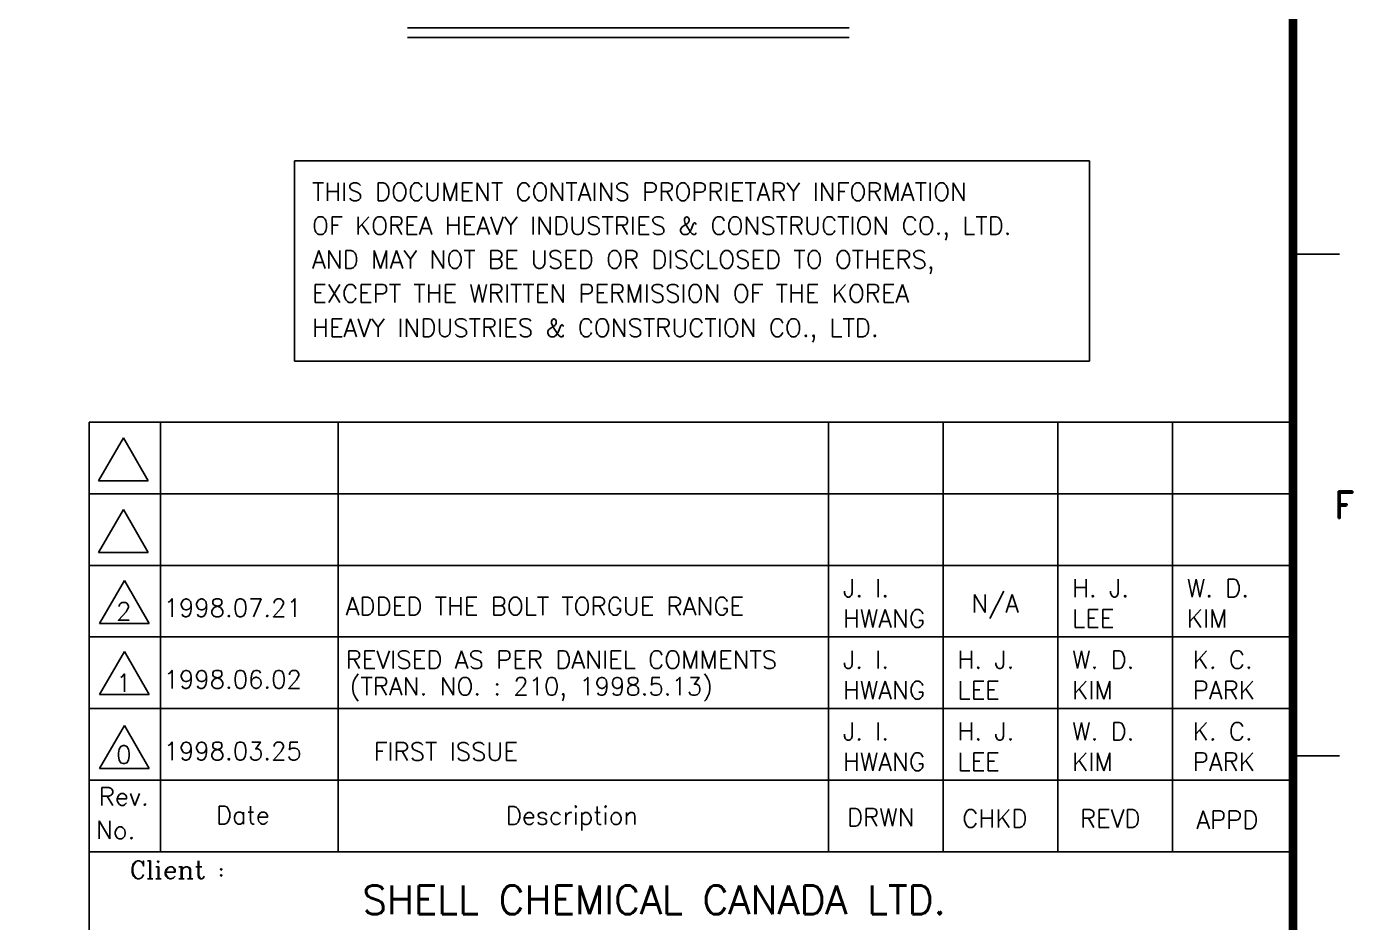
# Model space of a CAD drawing. Extents: x 193 to 9179, y 3 to 6441.
# Drawn here: x 7142 to 9177, y 1471 to 2847 of the extents above; entities that cross this region are included whole.
import ezdxf
from ezdxf.enums import TextEntityAlignment as Align

# ---------------------------------------------------------------- set-up
doc = ezdxf.new("R2010")
doc.units = 0
doc.header["$LTSCALE"] = 400
doc.header["$MEASUREMENT"] = 0
doc.linetypes.add('HIDDEN', pattern=[0.375, 0.25, -0.125])
for name, color, linetype in [('2', 2, 'HIDDEN'), ('3', 3, 'CONTINUOUS'), ('4', 4, 'CONTINUOUS')]:
    doc.layers.add(name, color=color, linetype=linetype)
doc.styles.add('ROMANC', font='romanc', dxfattribs={"bigfont": 'hgdtxt'})
doc.styles.add('ROMAND', font='romand')
doc.styles.add('ROMANS', font='romans.shx', dxfattribs={"bigfont": 'whgtxt.shx'})

msp = doc.modelspace()

# ---------------------------------------------------------------- linework, layer by layer
at = {"layer": '3'}
for p, q in [((8404.8, 2844.3), (7726.6, 2844.3)), ((9080.7, 2239.2), (7238, 2239.2)), ((7238, 1579.2), (9086, 1579.2))]:
    msp.add_line(p, q, dxfattribs=at)
at = {"layer": '3', "color": 3, "linetype": 'CONTINUOUS'}
msp.add_line((7238, 2239.2), (7238, 165), dxfattribs=at)
at = {"layer": '4'}
for p, q in [((8404.8, 2829.6), (7726.6, 2829.6)), ((7552.8, 2640.2), (7552.8, 2332.8)), ((8773.7, 2640.2), (7552.8, 2640.2)), ((8773.7, 2640.2), (8773.7, 2332.8)), ((9086, 2497), (9157.5, 2497)), ((8773.7, 2332.8), (7552.8, 2332.8)), ((8372.8, 2239.2), (8372.8, 1579.2)), ((8548.8, 2239.2), (8548.8, 1579.2)), ((8724.8, 2239.2), (8724.8, 1579.2)), ((8900.8, 2239.2), (8900.8, 1579.2)), ((9086, 2129.2), (7238, 2129.2)), ((9086, 1727), (9157.5, 1727))]:
    msp.add_line(p, q, dxfattribs=at)
at = {"layer": '4', "linetype": 'CONTINUOUS'}
for p, q in [((7347.3, 1579.2), (7347.3, 2239.2)), ((7620.1, 1579.2), (7620.1, 2239.2)), ((7290.4, 2215.1), (7252.3, 2149.1)), ((7328.5, 2149.1), (7290.4, 2215.1)), ((7252.3, 2149.1), (7328.5, 2149.1)), ((7290.4, 2105.1), (7252.3, 2039.1)), ((7328.5, 2039.1), (7290.4, 2105.1)), ((7252.3, 2039.1), (7328.5, 2039.1)), ((7238, 2019.2), (9086, 2019.2)), ((7291.8, 1995.9), (7253.7, 1929.9)), ((7329.9, 1929.9), (7291.8, 1995.9)), ((7253.7, 1929.9), (7329.9, 1929.9)), ((7238, 1909.2), (9086, 1909.2)), ((7291.8, 1886.7), (7253.7, 1820.7)), ((7329.9, 1820.7), (7291.8, 1886.7)), ((7253.7, 1820.7), (7329.9, 1820.7)), ((7238, 1799.2), (9086, 1799.2)), ((7291.8, 1773.2), (7253.7, 1707.2)), ((7291.8, 1773.2), (7253.7, 1707.2)), ((7291.8, 1773.2), (7253.7, 1707.2)), ((7329.9, 1707.2), (7291.8, 1773.2)), ((7329.9, 1707.2), (7291.8, 1773.2)), ((7329.9, 1707.2), (7291.8, 1773.2)), ((7253.7, 1707.2), (7329.9, 1707.2)), ((7253.7, 1707.2), (7329.9, 1707.2)), ((7253.7, 1707.2), (7329.9, 1707.2)), ((7238, 1689.2), (9086, 1689.2))]:
    msp.add_line(p, q, dxfattribs=at)
at = {"layer": '4', "const_width": 13.2}
msp.add_lwpolyline([(286, 165), (9086, 165), (9086, 6369), (286, 6369)], close=True, dxfattribs=at)

# ---------------------------------------------------------------- texts
at = {"layer": '2', "style": 'ROMAND'}
msp.add_text('F', height=41.8, dxfattribs=at).set_placement((9164.7, 2112.3), align=Align.MIDDLE)
at = {"layer": '2'}
for s, style, p in [('J. I.', 'ROMANS', (8395, 1970.6)), ('H. J.', 'ROMANS', (8747, 1970.6)), ('W. D.', 'ROMANS', (8923, 1970.6)), ('N/A', 'ROMANS', (8592.3, 1946.8)), ('2', 'ROMANS', (7279.2, 1934.9)), ('1998.07.21', 'ROMANS', (7352.1, 1940.3)), ('ADDED THE BOLT TORGUE RANGE', 'ROMANS', (7631.6, 1942.7)), ('HWANG', 'ROMANS', (8395, 1923.9)), ('LEE', 'ROMANS', (8747, 1923.9)), ('KIM', 'ROMANS', (8923, 1923.9)), ('REVISED AS PER DANIEL COMMENTS', 'ROMANS', (7631.6, 1860.6)), ('J. I.', 'ROMANS', (8395, 1860.6)), ('H. J.', 'ROMANS', (8571, 1860.6)), ('W. D.', 'ROMANS', (8747, 1860.6)), ('K. C. ', 'ROMANS', (8932.1, 1860.6)), ('1998.06.02', 'ROMANS', (7352.1, 1830.3)), ('1', 'ROMANS', (7279.2, 1824.9)), ('(TRAN. NO. : 210, 1998.5.13)', 'ROMANS', (7637.9, 1819.7)), ('HWANG', 'ROMANS', (8395, 1813.9)), ('LEE', 'ROMANS', (8571, 1813.9)), ('KIM', 'ROMANS', (8747, 1813.9)), ('PARK', 'ROMANS', (8932.1, 1813.9)), ('J. I.', 'ROMANS', (8395, 1750.6)), ('H. J.', 'ROMANS', (8571, 1750.6)), ('W. D.', 'ROMANS', (8747, 1750.6)), ('K. C. ', 'ROMANS', (8932.1, 1750.6)), ('0', 'ROMANS', (7279.2, 1714.9)), ('1998.03.25', 'ROMANS', (7352.1, 1720.3)), ('FIRST ISSUE', 'ROMANS', (7674.5, 1719.5)), ('HWANG', 'ROMANS', (8395, 1703.9)), ('LEE', 'ROMANS', (8571, 1703.9)), ('KIM', 'ROMANS', (8747, 1703.9)), ('PARK', 'ROMANS', (8932.1, 1703.9)), ('Rev.', 'ROMANS', (7252.7, 1650.5)), ('Date', 'ROMANS', (7432.4, 1622)), ('Description', 'ROMANS', (7877.5, 1621.2)), ('DRWN', 'ROMANS', (8401.3, 1618.6)), ('CHKD', 'ROMANS', (8578.2, 1616.8)), ('REVD', 'ROMANS', (8758.9, 1616.8)), ('No.', 'ROMANS', (7248.4, 1599.2)), ('Client :', 'ROMANC', (7300.2, 1537.9))]:
    msp.add_text(s, height=27.5, dxfattribs=dict(at, style=style)).set_placement(p)
at = {"layer": '2', "style": 'ROMANS'}
msp.add_text('APPD', height=27.5, dxfattribs=at).set_placement((8985.2, 1614.7), align=Align.CENTER)
at = {"layer": '3', "color": 2, "linetype": 'CONTINUOUS', "style": 'ROMANS'}
for s, p in [('THIS DOCUMENT CONTAINS PROPRIETARY INFORMATION', (7580, 2579)), ('OF KOREA HEAVY INDUSTRIES & CONSTRUCTION CO., LTD.', (7580, 2527)), ('AND MAY NOT BE USED OR DISCLOSED TO OTHERS,', (7580, 2475)), ('EXCEPT THE WRITTEN PERMISSION OF THE KOREA', (7580, 2423)), ('HEAVY INDUSTRIES & CONSTRUCTION CO., LTD.', (7580, 2370.3))]:
    msp.add_text(s, height=27.5, dxfattribs=at).set_placement(p)
at = {"layer": '3', "style": 'ROMANS'}
msp.add_text('SHELL CHEMICAL CANADA LTD.', height=44, dxfattribs=at).set_placement((7657.2, 1483.6))

doc.saveas('drawing.dxf')
